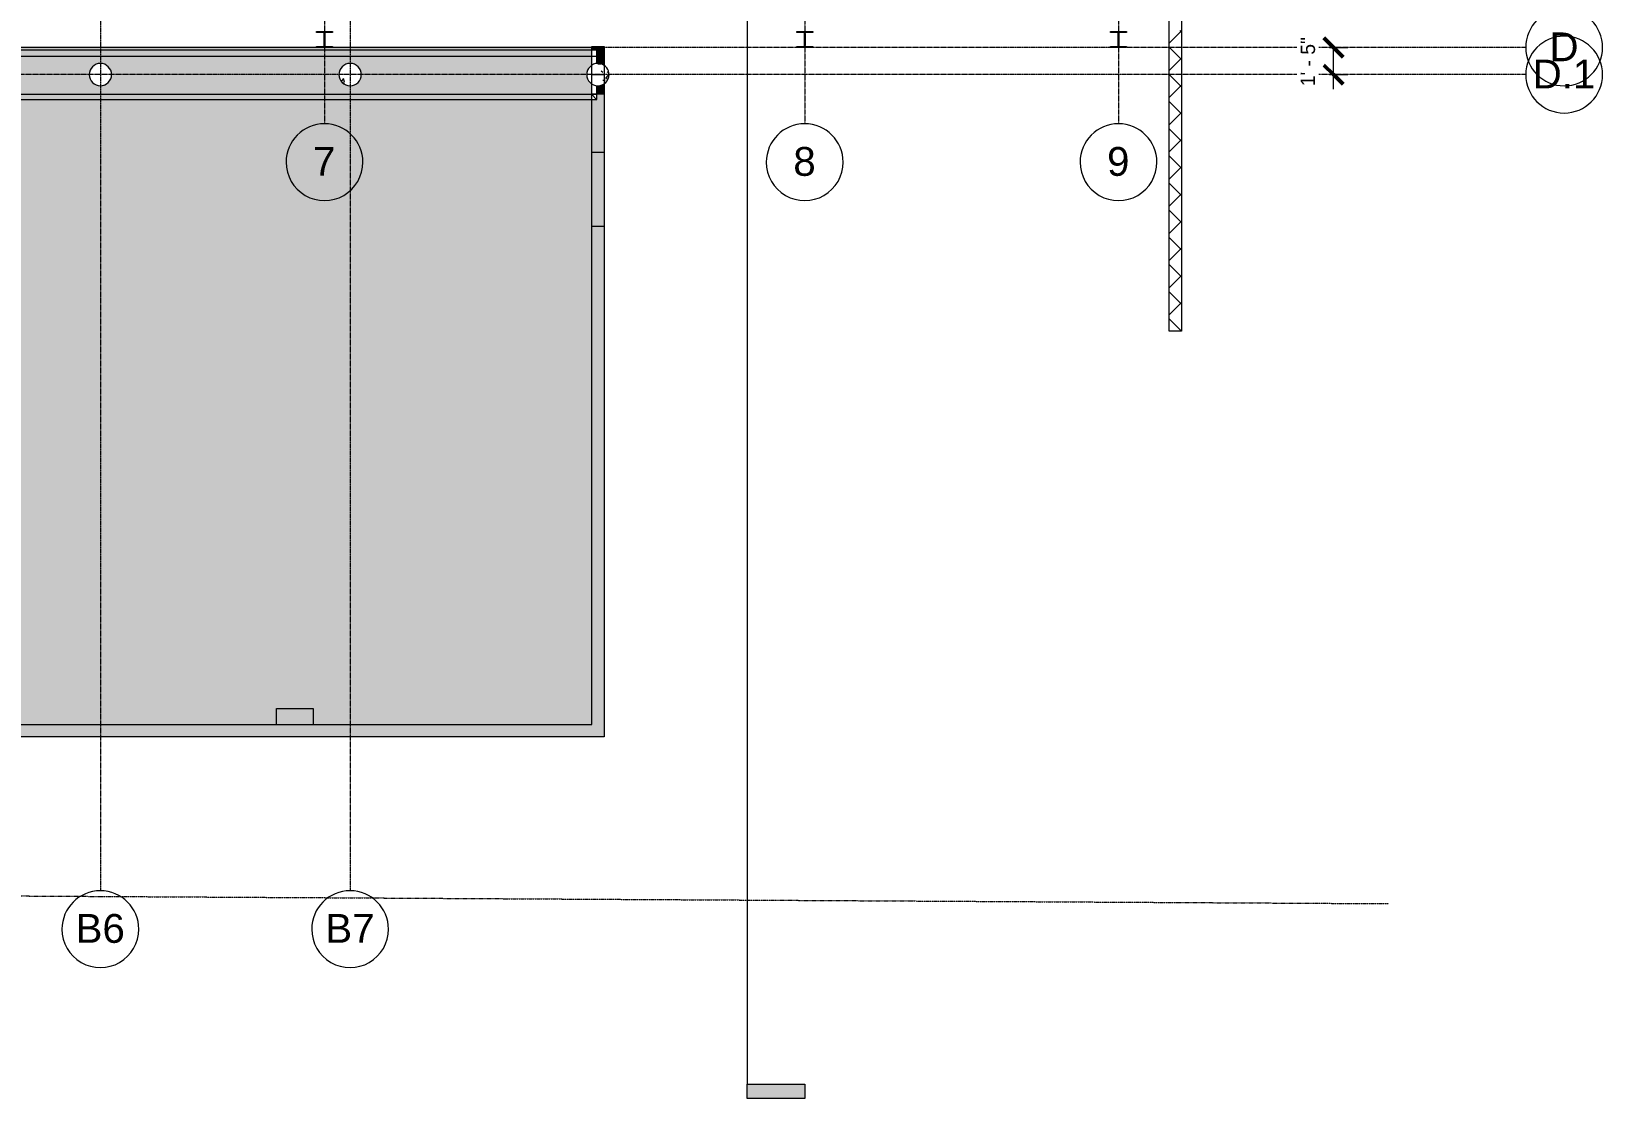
# Model space of a CAD drawing. Header units: inches. Extents: x -4182 to -1315, y 10161 to 12081.
# Drawn here: x -2296 to -1315, y 10161 to 10827 of the extents above; entities that cross this region are included whole.
import ezdxf

# ---------------------------------------------------------------- set-up
doc = ezdxf.new("R2010")
doc.units = ezdxf.units.IN
doc.header["$MEASUREMENT"] = 0
doc.linetypes.add('Double Dash 3_8_', pattern=[1, 0.375, -0.125, 0.125, -0.125, 0.125, -0.125])
doc.linetypes.add('Grid Line 1_2_', pattern=[0.875, 0.5, -0.125, 0.125, -0.125])
for name, color, linetype, lineweight in [('A-ANNO-DIMS', 211, 'Continuous', 9), ('A-ANNO-DIMS-96', 211, 'Continuous', 9), ('A-ROOF', 132, 'Continuous', 13), ('A-WALL', 113, 'Continuous', 13), ('A-WALL-PATT', 111, 'Continuous', 20), ('C-PROP-LINE', 91, 'Double Dash 3_8_', 9), ('G-ANNO-SYMB', 111, 'Continuous', 9), ('S-BEAM', 12, 'Continuous', 13), ('S-COLS', 52, 'Continuous', 13), ('S-GRID', 1, 'Continuous', 9), ('S-GRID-IDEN', 1, 'Continuous', 9)]:
    doc.layers.add(name, color=color, linetype=linetype, lineweight=lineweight)
doc.styles.add('Arial', font='arial.ttf', dxfattribs={"height": 18})
doc.styles.add('Century Gothic', font='ufonts.com_century-gothic.ttf', dxfattribs={"height": 9})
doc.dimstyles.new('OD__1_16__Tol__', dxfattribs={"dimscale": 12, "dimtxt": 9.397514, "dimasz": 1, "dimexe": 0.75, "dimexo": 0.5, "dimgap": 0.75, "dimtad": 1, "dimdec": 4, "dimrnd": 0.0625, "dimzin": 3, "dimdsep": 46, "dimlunit": 4, "dimtxsty": 'Century Gothic', "dimblk1": 'OBLIQUE', "dimblk2": 'OBLIQUE', "dimsah": 1, "dimcen": 0.09, "dimdle": 0.75, "dimazin": 0, "dimtfac": 1, "dimtdec": 4, "dimtix": 1, "dimtmove": 0, "dimatfit": 3, "dimfxl": 1, "dimtvp": 1, "dimtfill": 1, "dimfrac": 2, "dimtolj": 1, "dimtzin": 0, "dimarcsym": 2})
pattern_1 = [(45, (0, 0), (-8.485281, 8.485281), []), (135, (0, 0), (-8.485281, -8.485281), [])]
pattern_2 = [(50, (0, 0), (27.5427, -2.40992), [2.88, -31.68]), (355, (0, 0), (-5.327844, 28.884266), [2.304, -25.344]), (100.451, (2.295, -0.2), (22.215316, 26.47393), [2.448, -26.924]), (46.184, (0, 7.68), (40.98187, -6.35642), [4.32, -47.52]), (96.636, (3.415, 7.15), (35.89075, 37.40619), [3.671, -40.386]), (351.184, (0, 7.68), (35.89097, 37.40622), [3.456, -38.016]), (21, (3.84, 5.76), (22.921036, -15.46073), [2.88, -31.68]), (326, (3.84, 5.76), (9.34353, 27.84574), [2.304, -25.344]), (71.451, (5.75, 4.472), (32.26477, 12.38442), [2.448, -26.924]), (37.5, (0, 0), (0.466855, 12.782707), [1.267, -23.77, 1.267, -24.461, -25.44]), (37.5, (0, 0), (0.466855, 12.782707), [-50.765, 1.267, -24.173]), (7.5, (0, 0), (10.10159, 15.14509), [1.267, -13.402, 1.267, -23.194, -9.696]), (7.5, (0, 0), (10.10159, 15.14509), [-39.13, 1.267, -8.429]), (327.5, (-8.563, 0), (20.499161, -0.86578), [1.267, -8.333, 1.267, -28.685, -39.744]), (327.5, (-8.563, 0), (20.499161, -0.86578), [-39.552, 1.267, -38.477]), (317.5, (-12.403, 0), (22.39478, 3.844288), [1.267, -11.213, 1.267, -18.624, -28.224]), (317.5, (-12.403, 0), (22.39478, 3.844288), [-32.371, 1.267, -26.957])]

# ---------------------------------------------------------------- blocks, each defined once
blk = doc.blocks.new('Concrete-Round-Column - 14_-V4-STRUCTURAL SCHEMATIC  - 1ST FLOOR')
at = {"layer": 'S-COLS', "lineweight": 9}
h = blk.add_hatch(dxfattribs=at)
h.set_pattern_fill('FP_7', color=8, style=0, pattern_type=2)
h.set_pattern_definition([(50, (2253.203, -10800.395), (27.5427, -2.40992), [2.88, -31.68]), (355, (2253.203, -10800.395), (-5.327844, 28.884266), [2.304, -25.344]), (100.451, (2255.498, -10800.596), (22.215316, 26.47393), [2.448, -26.924]), (46.184, (2253.203, -10792.715), (40.98187, -6.35642), [4.32, -47.52]), (96.636, (2256.618, -10793.245), (35.89075, 37.40619), [3.671, -40.386]), (351.184, (2253.203, -10792.715), (35.89097, 37.40622), [3.456, -38.016]), (21, (2257.043, -10794.635), (22.921036, -15.46073), [2.88, -31.68]), (326, (2257.043, -10794.635), (9.34353, 27.84574), [2.304, -25.344]), (71.451, (2258.953, -10795.924), (32.26477, 12.38442), [2.448, -26.924]), (37.5, (2253.203, -10800.395), (0.466855, 12.782707), [1.267, -23.77, 1.267, -24.461, -25.44]), (37.5, (2253.203, -10800.395), (0.466855, 12.782707), [-50.765, 1.267, -24.173]), (7.5, (2253.203, -10800.395), (10.10159, 15.14509), [1.267, -13.402, 1.267, -23.194, -9.696]), (7.5, (2253.203, -10800.395), (10.10159, 15.14509), [-39.13, 1.267, -8.429]), (327.5, (2244.64, -10800.395), (20.499161, -0.86578), [1.267, -8.333, 1.267, -28.685, -39.744]), (327.5, (2244.64, -10800.395), (20.499161, -0.86578), [-39.552, 1.267, -38.477]), (317.5, (2240.8, -10800.395), (22.39478, 3.844288), [1.267, -11.213, 1.267, -18.624, -28.224]), (317.5, (2240.8, -10800.395), (22.39478, 3.844288), [-32.371, 1.267, -26.957])])
h.paths.add_polyline_path([(0, -7), (1.81, -6.76), (3.5, -6.06), (4.95, -4.95), (6.06, -3.5), (6.76, -1.81), (7, 0), (6.76, 1.81), (6.06, 3.5), (4.95, 4.95), (3.5, 6.06), (1.81, 6.76), (0, 7), (-1.81, 6.76), (-3.5, 6.06), (-4.95, 4.95), (-6.06, 3.5), (-6.76, 1.81), (-7, 0), (-6.76, -1.81), (-6.06, -3.5), (-4.95, -4.95), (-3.5, -6.06), (-1.81, -6.76)], flags=0)
for start, end in [(0, 180), (180, 0)]:
    blk.add_arc((0, 0), 7, start, end, dxfattribs=at)
blk = doc.blocks.new('Concrete-Round-Column - 14_-V5-STRUCTURAL SCHEMATIC  - 1ST FLOOR')
at = {"layer": 'S-COLS', "lineweight": 9}
h = blk.add_hatch(dxfattribs=at)
h.set_pattern_fill('FP_8', color=8, style=0, pattern_type=2)
h.set_pattern_definition([(50, (2097.203, -10800.395), (27.5427, -2.40992), [2.88, -31.68]), (355, (2097.203, -10800.395), (-5.327844, 28.884266), [2.304, -25.344]), (100.451, (2099.498, -10800.596), (22.215316, 26.47393), [2.448, -26.924]), (46.184, (2097.203, -10792.715), (40.98187, -6.35642), [4.32, -47.52]), (96.636, (2100.618, -10793.245), (35.89075, 37.40619), [3.671, -40.386]), (351.184, (2097.203, -10792.715), (35.89097, 37.40622), [3.456, -38.016]), (21, (2101.043, -10794.635), (22.921036, -15.46073), [2.88, -31.68]), (326, (2101.043, -10794.635), (9.34353, 27.84574), [2.304, -25.344]), (71.451, (2102.953, -10795.924), (32.26477, 12.38442), [2.448, -26.924]), (37.5, (2097.203, -10800.395), (0.466855, 12.782707), [1.267, -23.77, 1.267, -24.461, -25.44]), (37.5, (2097.203, -10800.395), (0.466855, 12.782707), [-50.765, 1.267, -24.173]), (7.5, (2097.203, -10800.395), (10.10159, 15.14509), [1.267, -13.402, 1.267, -23.194, -9.696]), (7.5, (2097.203, -10800.395), (10.10159, 15.14509), [-39.13, 1.267, -8.429]), (327.5, (2088.64, -10800.395), (20.499161, -0.86578), [1.267, -8.333, 1.267, -28.685, -39.744]), (327.5, (2088.64, -10800.395), (20.499161, -0.86578), [-39.552, 1.267, -38.477]), (317.5, (2084.8, -10800.395), (22.39478, 3.844288), [1.267, -11.213, 1.267, -18.624, -28.224]), (317.5, (2084.8, -10800.395), (22.39478, 3.844288), [-32.371, 1.267, -26.957])])
h.paths.add_polyline_path([(0, -7), (1.81, -6.76), (3.5, -6.06), (4.95, -4.95), (6.06, -3.5), (6.76, -1.81), (7, 0), (6.76, 1.81), (6.06, 3.5), (4.95, 4.95), (3.5, 6.06), (1.81, 6.76), (0, 7), (-1.81, 6.76), (-3.5, 6.06), (-4.95, 4.95), (-6.06, 3.5), (-6.76, 1.81), (-7, 0), (-6.76, -1.81), (-6.06, -3.5), (-4.95, -4.95), (-3.5, -6.06), (-1.81, -6.76)], flags=0)
for start, end in [(0, 180), (180, 0)]:
    blk.add_arc((0, 0), 7, start, end, dxfattribs=at)
blk = doc.blocks.new('Conc Beam - Conc Beam-1196117-STRUCTURAL SCHEMATIC  - 1ST FLOOR')
at = {"layer": 'S-BEAM', "lineweight": 9}
h = blk.add_hatch(dxfattribs=at)
h.set_pattern_fill('FP_9', color=8, style=0, pattern_type=2)
h.set_pattern_definition([(44.758, (0, 3279.66), (22.15961, -7.34292), [2.607, -28.678]), (355.836, (0, 3279.66), (-6.83797, 24.14325), [2.301, -25.314]), (102.5, (2.295, 3279.493), (21.4594, 25.43559), [2.051, -22.565]), (40.931, (0, 3286.05), (32.37163, -12.75546), [3.959, -43.548]), (97.959, (3.415, 3285.61), (35.42267, 34.47486), [3.064, -33.703]), (352.647, (0, 3286.05), (31.95207, 31.63183), [3.443, -37.878]), (17.713, (3.84, 3284.453), (18.38908, -14.311616), [2.823, -31.048]), (330.698, (3.84, 3284.453), (1.93451, 27.326606), [2.19, -24.094]), (68.037, (5.75, 3283.38), (30.08975, 4.91166), [2.082, -22.9]), (32.556, (0, 3279.66), (3.090443, 12.311615), [1.193, -22.373, 1.193, -23.024, -23.946]), (32.556, (0, 3279.66), (3.090443, 12.311615), [-47.783, 1.193, -22.753]), (6.251, (0, 3279.66), (11.189413, 12.720984), [1.264, -13.366, 1.264, -23.133, -9.671]), (6.251, (0, 3279.66), (11.189413, 12.720984), [-39.027, 1.264, -8.407]), (332.073, (-8.563, 3279.66), (17.844608, 0.68649), [1.21, -7.954, 1.21, -27.381, -37.938]), (332.073, (-8.563, 3279.66), (17.844608, 0.68649), [-37.754, 1.21, -36.728]), (322.677, (-12.403, 3279.66), (17.67092, 6.79927), [1.175, -10.396, 1.175, -17.267, -26.167]), (322.677, (-12.403, 3279.66), (17.67092, 6.79927), [-30.012, 1.175, -24.992])])
h.paths.add_polyline_path([(-1946.2, 10811.9), (-1946.2, 10815.9), (-3030.02, 10815.9), (-3030.02, 10811.9), (-1950.16, 10811.9)], flags=0)
h = blk.add_hatch(dxfattribs=at)
h.set_pattern_fill('FP_2', color=8, style=0, pattern_type=2)
h.set_pattern_definition(pattern_2)
h.paths.add_polyline_path([(-2117.39, 10787.9), (-1946.2, 10787.9), (-1946.2, 10794.57), (-1947.34, 10795.45), (-1948.45, 10796.9), (-1949.15, 10798.58), (-1949.39, 10800.4), (-1949.15, 10802.21), (-1948.45, 10803.9), (-1947.34, 10805.35), (-1946.2, 10806.22), (-1946.2, 10811.9), (-3030.02, 10811.9), (-3030.02, 10807.15), (-3028.16, 10807.15), (-3026.49, 10806.44), (-3025.05, 10805.33), (-3023.94, 10803.88), (-3023.25, 10802.2), (-3023.02, 10800.4), (-3023.25, 10798.58), (-3023.95, 10796.9), (-3025.07, 10795.45), (-3026.52, 10794.33), (-3028.2, 10793.63), (-3030.02, 10793.4), (-3030.02, 10787.9), (-2201.01, 10787.9)], flags=0)
h.paths.add_polyline_path([(-2721.2, 10793.4), (-2723.01, 10793.63), (-2724.7, 10794.33), (-2726.15, 10795.45), (-2727.27, 10796.9), (-2727.96, 10798.58), (-2728.2, 10800.4), (-2727.96, 10802.21), (-2727.27, 10803.9), (-2726.15, 10805.35), (-2724.7, 10806.46), (-2723.01, 10807.16), (-2721.2, 10807.4), (-2719.39, 10807.16), (-2717.7, 10806.46), (-2716.25, 10805.35), (-2715.14, 10803.9), (-2714.44, 10802.21), (-2714.2, 10800.4), (-2714.44, 10798.58), (-2715.14, 10796.9), (-2716.25, 10795.45), (-2717.7, 10794.33), (-2719.39, 10793.63)], flags=0)
h.paths.add_polyline_path([(-2413.2, 10793.4), (-2415.01, 10793.63), (-2416.7, 10794.33), (-2418.15, 10795.45), (-2419.27, 10796.9), (-2419.96, 10798.58), (-2420.2, 10800.4), (-2419.96, 10802.21), (-2419.27, 10803.9), (-2418.15, 10805.35), (-2416.7, 10806.46), (-2415.01, 10807.16), (-2413.2, 10807.4), (-2411.39, 10807.16), (-2409.7, 10806.46), (-2408.25, 10805.35), (-2407.14, 10803.9), (-2406.44, 10802.21), (-2406.2, 10800.4), (-2406.44, 10798.58), (-2407.14, 10796.9), (-2408.25, 10795.45), (-2409.7, 10794.33), (-2411.39, 10793.63)], flags=0)
h.paths.add_polyline_path([(-2097.2, 10793.4), (-2099.01, 10793.63), (-2100.7, 10794.33), (-2102.15, 10795.45), (-2103.27, 10796.9), (-2103.96, 10798.58), (-2104.2, 10800.4), (-2103.96, 10802.21), (-2103.27, 10803.9), (-2102.15, 10805.35), (-2100.7, 10806.46), (-2099.01, 10807.16), (-2097.2, 10807.4), (-2095.39, 10807.16), (-2093.7, 10806.46), (-2092.25, 10805.35), (-2091.14, 10803.9), (-2090.44, 10802.21), (-2090.2, 10800.4), (-2090.44, 10798.58), (-2091.14, 10796.9), (-2092.25, 10795.45), (-2093.7, 10794.33), (-2095.39, 10793.63)], flags=0)
h.paths.add_polyline_path([(-2565.2, 10793.4), (-2567.01, 10793.63), (-2568.7, 10794.33), (-2570.15, 10795.45), (-2571.27, 10796.9), (-2571.96, 10798.58), (-2572.2, 10800.4), (-2571.96, 10802.21), (-2571.27, 10803.9), (-2570.15, 10805.35), (-2568.7, 10806.46), (-2567.01, 10807.16), (-2565.2, 10807.4), (-2563.39, 10807.16), (-2561.7, 10806.46), (-2560.25, 10805.35), (-2559.14, 10803.9), (-2558.44, 10802.21), (-2558.2, 10800.4), (-2558.44, 10798.58), (-2559.14, 10796.9), (-2560.25, 10795.45), (-2561.7, 10794.33), (-2563.39, 10793.63)], flags=0)
h.paths.add_polyline_path([(-2877.2, 10793.4), (-2879.01, 10793.63), (-2880.7, 10794.33), (-2882.15, 10795.45), (-2883.27, 10796.9), (-2883.96, 10798.58), (-2884.2, 10800.4), (-2883.96, 10802.21), (-2883.27, 10803.9), (-2882.15, 10805.35), (-2880.7, 10806.46), (-2879.01, 10807.16), (-2877.2, 10807.4), (-2875.39, 10807.16), (-2873.7, 10806.46), (-2872.25, 10805.35), (-2871.14, 10803.9), (-2870.44, 10802.21), (-2870.2, 10800.4), (-2870.44, 10798.58), (-2871.14, 10796.9), (-2872.25, 10795.45), (-2873.7, 10794.33), (-2875.39, 10793.63)], flags=0)
h.paths.add_polyline_path([(-2253.2, 10793.4), (-2255.01, 10793.63), (-2256.7, 10794.33), (-2258.15, 10795.45), (-2259.27, 10796.9), (-2259.96, 10798.58), (-2260.2, 10800.4), (-2259.96, 10802.21), (-2259.27, 10803.9), (-2258.15, 10805.35), (-2256.7, 10806.46), (-2255.01, 10807.16), (-2253.2, 10807.4), (-2251.39, 10807.16), (-2249.7, 10806.46), (-2248.25, 10805.35), (-2247.14, 10803.9), (-2246.44, 10802.21), (-2246.2, 10800.4), (-2246.44, 10798.58), (-2247.14, 10796.9), (-2248.25, 10795.45), (-2249.7, 10794.33), (-2251.39, 10793.63)], flags=0)
h = blk.add_hatch(dxfattribs=at)
h.set_pattern_fill('FP_10', color=8, style=0, pattern_type=2)
h.set_pattern_definition([(44.758, (0, 3366.43), (22.15961, -7.34292), [2.607, -28.678]), (355.836, (0, 3366.43), (-6.83797, 24.14325), [2.301, -25.314]), (102.5, (2.295, 3366.262), (21.4594, 25.43559), [2.051, -22.565]), (40.931, (0, 3372.82), (32.37163, -12.75546), [3.959, -43.548]), (97.959, (3.415, 3372.38), (35.42267, 34.47486), [3.064, -33.703]), (352.647, (0, 3372.82), (31.95207, 31.63183), [3.443, -37.878]), (17.713, (3.84, 3371.222), (18.38908, -14.311616), [2.823, -31.048]), (330.698, (3.84, 3371.222), (1.93451, 27.326606), [2.19, -24.094]), (68.037, (5.75, 3370.15), (30.08975, 4.91166), [2.082, -22.9]), (32.556, (0, 3366.429), (3.090443, 12.311615), [1.193, -22.373, 1.193, -23.024, -23.946]), (32.556, (0, 3366.429), (3.090443, 12.311615), [-47.783, 1.193, -22.753]), (6.251, (0, 3366.429), (11.189413, 12.720984), [1.264, -13.366, 1.264, -23.133, -9.671]), (6.251, (0, 3366.429), (11.189413, 12.720984), [-39.027, 1.264, -8.407]), (332.073, (-8.563, 3366.429), (17.844608, 0.68649), [1.21, -7.954, 1.21, -27.381, -37.938]), (332.073, (-8.563, 3366.429), (17.844608, 0.68649), [-37.754, 1.21, -36.728]), (322.677, (-12.403, 3366.429), (17.67092, 6.79927), [1.175, -10.396, 1.175, -17.267, -26.167]), (322.677, (-12.403, 3366.429), (17.67092, 6.79927), [-30.012, 1.175, -24.992])])
h.paths.add_polyline_path([(-3030.02, 10784.9), (-1946.2, 10784.9), (-1946.2, 10787.9), (-3030.02, 10787.9), (-3030.02, 10784.99)], flags=0)
for p, q in [((-3030.02, 10815.9), (-3030.02, 10811.9)), ((-3030.02, 10815.9), (-1946.2, 10815.9)), ((-1946.2, 10815.9), (-1943.16, 10815.9)), ((-1943.16, 10811.9), (-1943.16, 10815.9)), ((-3030.02, 10811.9), (-3030.02, 10807.15)), ((-3030.02, 10811.9), (-1946.2, 10811.9)), ((-1946.2, 10811.9), (-1943.16, 10811.9)), ((-1943.16, 10807.29), (-1943.16, 10811.9)), ((-3030.02, 10793.4), (-3030.02, 10787.9)), ((-3030.02, 10787.9), (-3030.02, 10784.9)), ((-1946.2, 10787.9), (-3030.02, 10787.9)), ((-1943.16, 10787.9), (-1946.2, 10787.9)), ((-1943.16, 10788.46), (-1943.16, 10793.5)), ((-1943.16, 10787.9), (-1943.16, 10788.46)), ((-1943.16, 10784.9), (-1943.16, 10787.9)), ((-3030.02, 10784.9), (-1946.2, 10784.9)), ((-1946.2, 10784.9), (-1943.16, 10784.9))]:
    blk.add_line(p, q, dxfattribs=at)
blk = doc.blocks.new('W-Wide Flange-Column - W10X49-V23-STRUCTURAL SCHEMATIC  - 1ST FLOOR')
at = {"layer": 'S-COLS', "lineweight": 9}
h = blk.add_hatch(dxfattribs=at)
h.set_pattern_fill('FP_23', color=256, style=0, pattern_type=2)
h.set_pattern_definition([(45, (2113.203, -10822.386), (-9.503515, 9.503515), []), (45, (2113.203, -10807.986), (-9.503515, 9.503515), [])])
h.paths.add_polyline_path([(5, -4.99), (5, -4.43), (0.86, -4.43), (0.37, -4.23), (0.17, -3.74), (0.17, 3.74), (0.37, 4.23), (0.86, 4.43), (5, 4.43), (5, 4.99), (-5, 4.99), (-5, 4.43), (-0.86, 4.43), (-0.37, 4.23), (-0.17, 3.74), (-0.17, -3.74), (-0.37, -4.23), (-0.86, -4.43), (-5, -4.43), (-5, -4.99), (-4.19, -4.99)], flags=0)
for p, q in [((-5, 4.99), (5, 4.99)), ((-5, 4.43), (-5, 4.99)), ((-0.86, 4.43), (-5, 4.43)), ((-0.17, -3.74), (-0.17, 3.74)), ((0.17, 3.74), (0.17, -3.74)), ((5, 4.43), (0.86, 4.43)), ((5, 4.99), (5, 4.43)), ((-5, -4.99), (-5, -4.43)), ((-5, -4.43), (-0.86, -4.43)), ((5, -4.99), (-5, -4.99)), ((0.86, -4.43), (5, -4.43)), ((5, -4.43), (5, -4.99))]:
    blk.add_line(p, q, dxfattribs=at)
for centre, start, end in [((-0.86, 3.74), 360, 90), ((0.86, 3.74), 90, 180), ((-0.86, -3.74), 270, 0), ((0.86, -3.74), 180, 270)]:
    blk.add_arc(centre, 0.691, start, end, dxfattribs=at)
blk = doc.blocks.new('W-Wide Flange-Column - W10X49-V26-STRUCTURAL SCHEMATIC  - 1ST FLOOR')
at = {"layer": 'S-COLS', "lineweight": 9}
h = blk.add_hatch(dxfattribs=at)
h.set_pattern_fill('FP_25', color=256, style=0, pattern_type=2)
h.set_pattern_definition([(45, (1813.203, -10822.386), (-9.503515, 9.503515), []), (45, (1813.203, -10807.986), (-9.503515, 9.503515), [])])
h.paths.add_polyline_path([(5, -4.99), (5, -4.43), (0.86, -4.43), (0.37, -4.23), (0.17, -3.74), (0.17, 3.74), (0.37, 4.23), (0.86, 4.43), (5, 4.43), (5, 4.99), (-5, 4.99), (-5, 4.43), (-0.86, 4.43), (-0.37, 4.23), (-0.17, 3.74), (-0.17, -3.74), (-0.37, -4.23), (-0.86, -4.43), (-5, -4.43), (-5, -4.99)], flags=0)
for p, q in [((-5, 4.99), (5, 4.99)), ((-5, 4.43), (-5, 4.99)), ((-0.86, 4.43), (-5, 4.43)), ((-0.17, -3.74), (-0.17, 3.74)), ((0.17, 3.74), (0.17, -3.74)), ((5, 4.43), (0.86, 4.43)), ((5, 4.99), (5, 4.43)), ((-5, -4.99), (-5, -4.43)), ((-5, -4.43), (-0.86, -4.43)), ((5, -4.99), (-5, -4.99)), ((0.86, -4.43), (5, -4.43)), ((5, -4.43), (5, -4.99))]:
    blk.add_line(p, q, dxfattribs=at)
for centre, start, end in [((-0.86, 3.74), 360, 90), ((0.86, 3.74), 90, 180), ((-0.86, -3.74), 270, 0), ((0.86, -3.74), 180, 270)]:
    blk.add_arc(centre, 0.691, start, end, dxfattribs=at)
blk = doc.blocks.new('W-Wide Flange-Column - W10X49-V29-STRUCTURAL SCHEMATIC  - 1ST FLOOR')
at = {"layer": 'S-COLS', "lineweight": 9}
h = blk.add_hatch(dxfattribs=at)
h.set_pattern_fill('FP_27', color=256, style=0, pattern_type=2)
h.set_pattern_definition([(45, (1617.203, -10822.386), (-9.503515, 9.503515), []), (45, (1617.203, -10807.986), (-9.503515, 9.503515), [])])
h.paths.add_polyline_path([(3.24, -4.99), (5, -4.99), (5, -4.43), (0.86, -4.43), (0.37, -4.23), (0.17, -3.74), (0.17, 3.74), (0.37, 4.23), (0.86, 4.43), (5, 4.43), (5, 4.99), (-5, 4.99), (-5, 4.43), (-0.86, 4.43), (-0.37, 4.23), (-0.17, 3.74), (-0.17, -3.74), (-0.37, -4.23), (-0.86, -4.43), (-5, -4.43), (-5, -4.99), (1.51, -4.99)], flags=0)
for p, q in [((-5, 4.99), (5, 4.99)), ((-5, 4.43), (-5, 4.99)), ((-0.86, 4.43), (-5, 4.43)), ((-0.17, -3.74), (-0.17, 3.74)), ((0.17, 3.74), (0.17, -3.74)), ((5, 4.43), (0.86, 4.43)), ((5, 4.99), (5, 4.43)), ((-5, -4.99), (-5, -4.43)), ((-5, -4.43), (-0.86, -4.43)), ((5, -4.99), (-5, -4.99)), ((0.86, -4.43), (5, -4.43)), ((5, -4.43), (5, -4.99))]:
    blk.add_line(p, q, dxfattribs=at)
for centre, start, end in [((-0.86, 3.74), 360, 90), ((0.86, 3.74), 90, 180), ((-0.86, -3.74), 270, 0), ((0.86, -3.74), 180, 270)]:
    blk.add_arc(centre, 0.691, start, end, dxfattribs=at)
blk = doc.blocks.new('Family - ___-1442676-STRUCTURAL SCHEMATIC  - 1ST FLOOR')
at = {"layer": 'C-PROP-LINE'}
blk.add_line((-2969.59, 10291.07), (-1448.46, 10282.5), dxfattribs=at)
blk = doc.blocks.new('Grid - Grid Head - Circle-50561-STRUCTURAL SCHEMATIC  - 1ST FLOOR')
at = {"layer": 'S-GRID-IDEN'}
for start, end in [(360, 180), (180, 360)]:
    blk.add_arc((0, 0), 0.25, start, end, dxfattribs=at)
blk = doc.blocks.new('Section - 3_32_ x 3_8_-54337-STRUCTURAL SCHEMATIC  - 1ST FLOOR')
at = {"layer": 'G-ANNO-SYMB'}
blk.add_hatch(color=256, dxfattribs=at).paths.add_polyline_path([(0, 0.375), (0, 0), (-0.09375, 0), (-0.09375, 0.375)], flags=0)
for p, q in [((0, 0.375), (-0.09375, 0.375)), ((-0.09375, 0.375), (-0.09375, 0)), ((0, 0), (0, 0.375)), ((-0.09375, 0), (0, 0))]:
    blk.add_line(p, q, dxfattribs=at)
blk = doc.blocks.new('DIMBLOCK9-STRUCTURAL SCHEMATIC  - 1ST FLOOR')
at = {"layer": 'A-ANNO-DIMS-96', "lineweight": 50}
for p, q in [((-1482.89, 10817.4), (-1488.89, 10823.4)), ((-1482.89, 10817.4), (-1476.89, 10811.4)), ((-1482.89, 10800.4), (-1488.89, 10806.4)), ((-1482.89, 10800.4), (-1476.89, 10794.4))]:
    blk.add_line(p, q, dxfattribs=at)
at = {"layer": 'A-ANNO-DIMS-96'}
for p, q in [((-1485.38, 10817.4), (-1473.89, 10817.4)), ((-1482.89, 10817.4), (-1485.38, 10817.4)), ((-1482.89, 10791.4), (-1482.89, 10817.4)), ((-1485.38, 10800.4), (-1473.89, 10800.4)), ((-1482.89, 10800.4), (-1485.38, 10800.4))]:
    blk.add_line(p, q, dxfattribs=at)
at = {"layer": 'A-ANNO-DIMS-96', "color": 0, "insert": (-1503.43, 10793.16), "char_height": 9, "width": 37.7691, "attachment_point": 1, "rotation": 90, "line_spacing_factor": 0.984502, "style": 'Century Gothic', "bg_fill": 3, "box_fill_scale": 1.25, "bg_fill_color": 256, "bg_fill_true_color": 13158600, "bg_fill_transparency": 0}
blk.add_mtext('1\' - 5"', dxfattribs=at)
blk = doc.blocks.new('_Oblique')
at = {"color": 0, "linetype": 'ByBlock', "lineweight": -2}
blk.add_line((-0.5, -0.5), (0.5, 0.5), dxfattribs=at)

msp = doc.modelspace()

# ---------------------------------------------------------------- hatches: boundary and pattern name
at = {"layer": 'A-ROOF', "transparency": 33554534}
for color, points in [(256, [(-3037.1736, 10800.39539), (-3037.01575, 10800.39539), (-3036.7795, 10802.19865), (-3036.07793, 10803.89167), (-3034.9655, 10805.34088), (-3033.54609, 10806.43995), (-3031.82749, 10807.14539), (-3030.01575, 10807.14539), (-3030.01575, 10815.89539), (-1946.20325, 10815.89539), (-1946.20325, 10817.39539), (-3042.20325, 10817.39539), (-3042.20325, 10800.39539)]), (256, [(-1938.57825, 10806.22147), (-1938.57825, 10817.39539), (-1946.20325, 10817.39539), (-1946.20325, 10815.89539), (-1943.1585, 10815.89539), (-1943.14496, 10807.2961), (-1942.39075, 10807.39539), (-1942.39075, 10807.14539), (-1940.5367, 10807.14539), (-1938.86042, 10806.43995)]), (7, [(-1939.88498, 10788.45789), (-1938.57825, 10788.45789), (-1938.57825, 10794.573), (-1938.89075, 10794.33321), (-1940.57902, 10793.63391), (-1942.39075, 10793.39539), (-1943.1585, 10793.49647), (-1943.1585, 10788.45789), (-1940.57902, 10788.45789)]), (7, [(-1943.1585, 10705.64539), (-1938.57825, 10705.64539), (-1938.57825, 10751.64539), (-1946.20325, 10751.64539), (-1946.20325, 10705.64539)])]:
    msp.add_hatch(color=color, dxfattribs=at).paths.add_polyline_path(points, flags=0)
h = msp.add_hatch(color=7, dxfattribs=at)
h.paths.add_polyline_path([(-3217.20325, 10386.77039), (-3208.82825, 10386.77039), (-3208.82825, 10639.02039), (-3217.20325, 10639.02039), (-3217.20325, 10394.39539)], flags=0)
h.paths.add_polyline_path([(-2788.20325, 10394.39539), (-2788.20325, 10404.39539), (-2765.20325, 10404.39539), (-2765.20325, 10394.39539), (-2573.20325, 10394.39539), (-2573.20325, 10404.39539), (-2550.20325, 10404.39539), (-2550.20325, 10394.39539), (-2358.20325, 10394.39539), (-2358.20325, 10404.39539), (-2335.20325, 10404.39539), (-2335.20325, 10394.39539), (-2143.20325, 10394.39539), (-2143.20325, 10404.39539), (-2120.20325, 10404.39539), (-2120.20325, 10394.39539), (-1946.20325, 10394.39539), (-1946.20325, 10784.89539), (-3030.01575, 10784.89539), (-3030.01575, 10793.39539), (-3031.8698, 10793.65144), (-3033.51575, 10794.33321), (-3034.98407, 10795.46984), (-3036.07793, 10796.89539), (-3036.77723, 10798.58366), (-3037.01575, 10800.39539), (-3042.20325, 10800.39539), (-3042.20325, 10639.02039), (-3026.20325, 10639.02039), (-3026.20325, 10631.39539), (-3201.20325, 10631.39539), (-3201.20325, 10394.39539), (-3003.20325, 10394.39539), (-3003.20325, 10404.39539), (-2980.20325, 10404.39539), (-2980.20325, 10394.39539)], flags=0)
h = msp.add_hatch(color=7, dxfattribs=at)
h.paths.add_polyline_path([(-3208.82825, 10386.77039), (-1938.57825, 10386.77039), (-1938.57825, 10705.64539), (-1946.20325, 10705.64539), (-1946.20325, 10394.39539), (-2120.20325, 10394.39539), (-2120.20325, 10404.39539), (-2143.20325, 10404.39539), (-2143.20325, 10394.39539), (-2335.20325, 10394.39539), (-2335.20325, 10404.39539), (-2358.20325, 10404.39539), (-2358.20325, 10394.39539), (-2550.20325, 10394.39539), (-2550.20325, 10404.39539), (-2573.20325, 10404.39539), (-2573.20325, 10394.39539), (-2765.20325, 10394.39539), (-2765.20325, 10404.39539), (-2788.20325, 10404.39539), (-2788.20325, 10394.39539), (-2980.20325, 10394.39539), (-2980.20325, 10404.39539), (-3003.20325, 10404.39539), (-3003.20325, 10394.39539), (-3201.20325, 10394.39539), (-3201.42698, 10394.17166)], flags=0)
h.paths.add_polyline_path([(-3047.0095, 10631.39539), (-3026.20325, 10631.39539), (-3026.20325, 10639.02039), (-3208.82825, 10639.02039), (-3201.20325, 10631.39539)], flags=0)
h.paths.add_polyline_path([(-1943.1585, 10751.64539), (-1938.57825, 10751.64539), (-1938.57825, 10788.45789), (-1943.1585, 10788.45789), (-1943.1585, 10784.89539), (-1946.20325, 10784.89539), (-1946.20325, 10751.64539)], flags=0)
at = {"layer": 'A-WALL-PATT', "lineweight": 9}
h = msp.add_hatch(dxfattribs=at)
h.set_pattern_fill('FP_1', style=0, pattern_type=2)
h.set_pattern_definition(pattern_1)
h.paths.add_polyline_path([(-1577.82825, 10640.14539), (-1577.82825, 10827.91574), (-1585.45325, 10827.91574), (-1585.45325, 10640.14539)], flags=0)
h.paths.add_polyline_path([(-1577.82825, 10834.02133), (-1577.82825, 10887.90273), (-1585.45325, 10887.90273), (-1585.45325, 10834.02133), (-1581.9968, 10834.02133)], flags=0)
h.paths.add_polyline_path([(-1585.45325, 10894.00831), (-1577.82825, 10894.00831), (-1577.82825, 10947.88971), (-1585.45325, 10947.88971)], flags=0)
h.paths.add_polyline_path([(-1577.82825, 10953.9953), (-1577.82825, 11002.40318), (-1585.45325, 11002.40318), (-1585.45325, 10953.9953), (-1584.57638, 10953.9953)], flags=0)
h.paths.add_polyline_path([(-1585.45325, 11039.65318), (-1577.82825, 11039.65318), (-1577.82825, 11067.86368), (-1585.45325, 11067.86368), (-1585.45325, 11047.27818)], flags=0)
h.paths.add_polyline_path([(-1577.82825, 11073.96926), (-1577.82825, 11127.85066), (-1585.45325, 11127.85066), (-1585.45325, 11073.96926), (-1583.11161, 11073.96926)], flags=0)
h.paths.add_polyline_path([(-1581.33783, 11133.95625), (-1577.82825, 11133.95625), (-1577.82825, 11187.83764), (-1585.45325, 11187.83764), (-1585.45325, 11133.95625), (-1581.44477, 11133.95625)], flags=0)
h.paths.add_polyline_path([(-1579.61694, 11193.94323), (-1577.82825, 11193.94323), (-1577.82825, 11247.82463), (-1585.45325, 11247.82463), (-1585.45325, 11193.94323), (-1579.92976, 11193.94323)], flags=0)
h.paths.add_polyline_path([(-1585.45325, 11324.39539), (-1577.82825, 11324.39539), (-1577.82825, 11367.79859), (-1585.45325, 11367.79859)], flags=0)
h.paths.add_polyline_path([(-1581.91491, 11373.90418), (-1577.82825, 11373.90418), (-1577.82825, 11427.78558), (-1585.45325, 11427.78558), (-1585.45325, 11373.90418), (-1581.94274, 11373.90418)], flags=0)
h.paths.add_polyline_path([(-1577.82825, 11433.89116), (-1577.82825, 11487.77256), (-1585.45325, 11487.77256), (-1585.45325, 11433.89116), (-1585.17274, 11433.89116)], flags=0)
h.paths.add_polyline_path([(-1577.82825, 11493.87815), (-1577.82825, 11547.75955), (-1585.45325, 11547.75955), (-1585.45325, 11493.87815), (-1583.8779, 11493.87815)], flags=0)
h.paths.add_polyline_path([(-1577.82825, 11553.86513), (-1577.82825, 11607.74653), (-1585.45325, 11607.74653), (-1585.45325, 11553.86513), (-1582.58306, 11553.86513)], flags=0)
h.paths.add_polyline_path([(-1577.82825, 11613.85211), (-1577.82825, 11667.73351), (-1585.45325, 11667.73351), (-1585.45325, 11613.85211), (-1581.28823, 11613.85211)], flags=0)
h.paths.add_polyline_path([(-1577.82825, 11673.8391), (-1577.82825, 11727.7205), (-1585.45325, 11727.7205), (-1585.45325, 11673.8391), (-1579.99339, 11673.8391)], flags=0)
h.paths.add_polyline_path([(-1577.82825, 11733.82608), (-1577.82825, 11774.14539), (-1585.45325, 11774.14539), (-1585.45325, 11733.82608), (-1578.69856, 11733.82608)], flags=0)
h = msp.add_hatch(dxfattribs=at)
h.set_pattern_fill('FP_1', color=256, style=0, pattern_type=2)
h.set_pattern_definition(pattern_1)
h.paths.add_polyline_path([(-1943.1585, 10817.39539), (-1938.57825, 10817.39539), (-1938.57825, 10818.02039), (-1946.20325, 10818.02039), (-1946.20325, 10817.39539)], flags=0)
h = msp.add_hatch(dxfattribs=at)
h.set_pattern_fill('FP_1', color=256, style=0, pattern_type=2)
h.set_pattern_definition(pattern_1)
h.paths.add_polyline_path([(-1946.20325, 10806.21778), (-1945.89075, 10806.45757), (-1944.20249, 10807.15687), (-1943.1585, 10807.29431), (-1943.1585, 10815.89539), (-1946.20325, 10815.89539), (-1946.20325, 10806.32813)], flags=0)
h = msp.add_hatch(dxfattribs=at)
h.set_pattern_fill('FP_1', color=256, style=0, pattern_type=2)
h.set_pattern_definition(pattern_1)
h.paths.add_polyline_path([(-1946.20325, 10794.33321), (-1945.89075, 10794.33321), (-1946.20325, 10794.573), (-1946.20325, 10794.46265)], flags=0)
h = msp.add_hatch(dxfattribs=at)
h.set_pattern_fill('FP_1', style=0, pattern_type=2)
h.set_pattern_definition(pattern_1)
h.paths.add_polyline_path([(-1946.20325, 10788.45789), (-1943.1585, 10788.45789), (-1943.1585, 10793.49647), (-1944.20249, 10793.63391), (-1945.89075, 10794.33321), (-1946.20325, 10794.33321)], flags=0)
h = msp.add_hatch(dxfattribs=at)
h.set_pattern_fill('FP_1', style=0, pattern_type=2)
h.set_pattern_definition(pattern_1)
h.paths.add_polyline_path([(-1946.20325, 10784.89539), (-1943.1585, 10784.89539), (-1943.1585, 10788.45789), (-1946.20325, 10788.45789), (-1946.20325, 10784.98675)], flags=0)
at = {"layer": 'S-COLS', "lineweight": 9}
h = msp.add_hatch(dxfattribs=at)
h.set_pattern_fill('FP_2', color=8, style=0, pattern_type=2)
h.set_pattern_definition(pattern_2)
h.paths.add_polyline_path([(-1942.39075, 10793.39539), (-1940.57902, 10793.63391), (-1938.89075, 10794.33321), (-1937.44101, 10795.44564), (-1936.32858, 10796.89539), (-1935.62927, 10798.58366), (-1935.39075, 10800.39539), (-1935.62927, 10802.20415), (-1936.32858, 10803.89167), (-1937.44101, 10805.34088), (-1938.89075, 10806.45272), (-1940.57902, 10807.14539), (-1942.39075, 10807.15687), (-1942.42369, 10807.39105), (-1944.2302, 10807.14539), (-1945.89075, 10806.45757), (-1947.3405, 10805.34514), (-1948.45293, 10803.89539), (-1949.15223, 10802.20712), (-1949.39075, 10800.39539), (-1949.15223, 10798.58366), (-1948.45293, 10796.89539), (-1947.3405, 10795.44564), (-1945.89075, 10794.33321), (-1944.20249, 10793.63391), (-1943.1585, 10793.49647)], flags=0)

# ---------------------------------------------------------------- linework, layer by layer
at = {"layer": 'A-ROOF', "lineweight": 9}
for q in [(-3042.20325, 10817.39539), (-1938.57825, 10806.22147)]:
    msp.add_line((-1938.57825, 10817.39539), q, dxfattribs=at)
at = {"layer": 'A-WALL', "lineweight": 9}
for p, q in [((-1577.82825, 11774.14539), (-1577.82825, 10640.14539)), ((-1585.45325, 10640.14539), (-1585.45325, 11427.78558)), ((-1946.20325, 10818.02039), (-1938.57825, 10818.02039)), ((-1946.20325, 10751.64539), (-1946.20325, 10818.02039)), ((-1938.57825, 10818.02039), (-1938.57825, 10817.39539)), ((-1938.57825, 10806.22147), (-1938.57825, 10386.77039)), ((-1946.20325, 10800.39539), (-1938.57825, 10800.39539)), ((-1946.20325, 10788.45789), (-1938.57825, 10788.45789)), ((-1938.57825, 10751.64539), (-1946.20325, 10751.64539)), ((-1946.20325, 10394.39539), (-1946.20325, 10751.64539)), ((-1946.20325, 10705.64539), (-1938.57825, 10705.64539)), ((-1577.82825, 10640.14539), (-1585.45325, 10640.14539)), ((-2143.20325, 10394.39539), (-2143.20325, 10404.39539)), ((-2143.20325, 10404.39539), (-2120.20325, 10404.39539)), ((-2120.20325, 10404.39539), (-2120.20325, 10394.39539)), ((-3201.20325, 10394.39539), (-1946.20325, 10394.39539)), ((-1938.57825, 10386.77039), (-3208.82825, 10386.77039))]:
    msp.add_line(p, q, dxfattribs=at)
at = {"layer": 'G-ANNO-SYMB'}
msp.add_line((-1849.07964, 12023.2913), (-1849.07964, 10169.73382), dxfattribs=at)
at = {"layer": 'S-COLS', "lineweight": 9}
for p, q in [((-1942.39075, 10807.39539), (-1942.39075, 10807.14539)), ((-1942.39075, 10807.14539), (-1940.5367, 10807.14539))]:
    msp.add_line(p, q, dxfattribs=at)
for start, end in [(90, 180), (0, 74.64111442), (180, 0)]:
    msp.add_arc((-1942.39075, 10800.39539), 7, start, end, dxfattribs=at)
at = {"layer": 'S-GRID', "linetype": 'Grid Line 1_2_'}
for p, q in [((-2113.20325, 11973.42375), (-2113.20325, 10769.69706)), ((-1813.20325, 11973.42375), (-1813.20325, 10769.69706)), ((-1617.20325, 11973.42375), (-1617.20325, 10769.69706)), ((-2253.20325, 10889.35479), (-2253.20325, 10290.55287)), ((-2097.20325, 10889.35479), (-2097.20325, 10290.55287)), ((-1362.80331, 10817.39539), (-3750.49332, 10817.39539)), ((-1362.80331, 10800.39539), (-3886.22241, 10800.39539))]:
    msp.add_line(p, q, dxfattribs=at)

# ---------------------------------------------------------------- block references
at = {"layer": 'C-PROP-LINE'}
msp.add_blockref('Family - ___-1442676-STRUCTURAL SCHEMATIC  - 1ST FLOOR', (0, 0), dxfattribs=at)
at = {"layer": 'G-ANNO-SYMB', "extrusion": (0, 0, -1), "xscale": 95.99999999999994, "yscale": 95.99999999999994, "zscale": 95.99999999999994, "rotation": 90.0000000000006}
msp.add_blockref('Section - 3_32_ x 3_8_-54337-STRUCTURAL SCHEMATIC  - 1ST FLOOR', (1849.07964, 10169.73382), dxfattribs=at)
at = {"layer": 'S-BEAM', "lineweight": 9}
msp.add_blockref('Conc Beam - Conc Beam-1196117-STRUCTURAL SCHEMATIC  - 1ST FLOOR', (0, 0), dxfattribs=at)
at = {"layer": 'S-COLS', "lineweight": 9}
for name, p in [('W-Wide Flange-Column - W10X49-V23-STRUCTURAL SCHEMATIC  - 1ST FLOOR', (-2113.20325, 10822.38562)), ('W-Wide Flange-Column - W10X49-V26-STRUCTURAL SCHEMATIC  - 1ST FLOOR', (-1813.20325, 10822.38562)), ('W-Wide Flange-Column - W10X49-V29-STRUCTURAL SCHEMATIC  - 1ST FLOOR', (-1617.20325, 10822.38562)), ('Concrete-Round-Column - 14_-V4-STRUCTURAL SCHEMATIC  - 1ST FLOOR', (-2253.20325, 10800.39539)), ('Concrete-Round-Column - 14_-V5-STRUCTURAL SCHEMATIC  - 1ST FLOOR', (-2097.20325, 10800.39539))]:
    msp.add_blockref(name, p, dxfattribs=at)
at = {"layer": 'S-GRID-IDEN', "xscale": 95.99999999999994, "yscale": 95.99999999999994, "zscale": 95.99999999999994}
for p, rotation in [((-1338.80331, 10817.39539), 89.99999999999962), ((-1338.80331, 10800.39539), 89.9999999999996), ((-2113.20325, 10745.69706), 180), ((-1813.20325, 10745.69706), 180), ((-1617.20325, 10745.69706), 180), ((-2253.20325, 10266.55287), 180), ((-2097.20325, 10266.55287), 180)]:
    msp.add_blockref('Grid - Grid Head - Circle-50561-STRUCTURAL SCHEMATIC  - 1ST FLOOR', p, dxfattribs=dict(at, rotation=rotation))

# ---------------------------------------------------------------- texts
at = {"layer": 'S-GRID-IDEN', "char_height": 18, "attachment_point": 1, "style": 'Arial'}
for s, insert, width in [('D', (-1347.96566, 10826.77621), 22.119), ('D.1', (-1358.45385, 10809.77621), 47.571), ('7', (-2120.32305, 10755.17998), 16.968), ('8', (-1820.32305, 10755.17998), 16.968), ('9', (-1624.32305, 10755.17998), 16.968), ('B6', (-2268.6947, 10276.03579), 37.269), ('B7', (-2112.6947, 10276.03579), 37.269)]:
    msp.add_mtext(s, dxfattribs=dict(at, insert=insert, width=width))

# ---------------------------------------------------------------- next in the draw order: dimensions: what is measured, and where the dimension line sits
at = {"layer": 'A-ANNO-DIMS'}
dim = msp.add_linear_dim(base=(-1482.8906, 10817.39539), p1=(-1491.37588, 10800.39539), p2=(-1491.37588, 10817.39539), angle=90, dimstyle='OD__1_16__Tol__', override={"dimpost": '<>', "dimfxl": 17}, dxfattribs=at)
dim.commit()
dim.dimension.update_dxf_attribs({"geometry": 'DIMBLOCK9-STRUCTURAL SCHEMATIC  - 1ST FLOOR', "text_midpoint": (-1496.50379, 10808.89539)})

doc.saveas('drawing.dxf')
